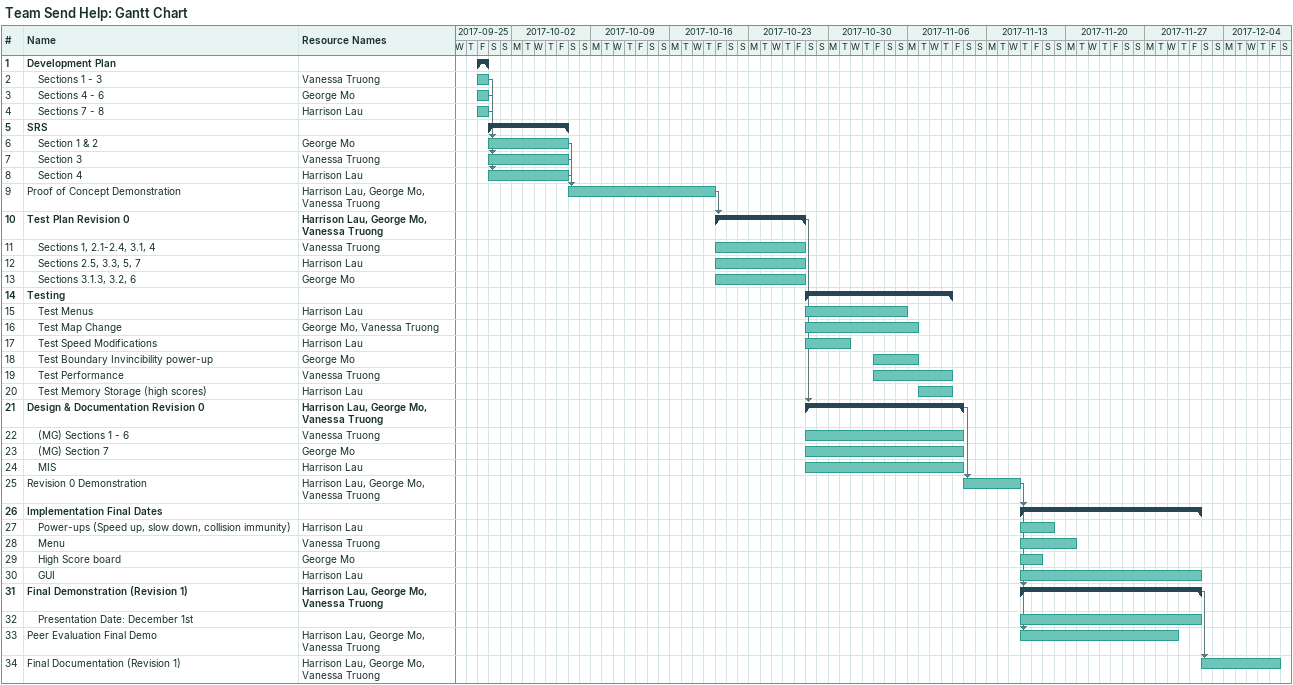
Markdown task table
Team Send Help: Gantt Chart

| ID | Level | Task | Start | Finish | Predecessors | Resources |
|---|---|---|---|---|---|---|
| 1 | 1 | **Development Plan** | 2017-09-29 | 2017-09-29 |  |  |
| 2 | 2 | Sections 1 - 3 | 2017-09-29 | 2017-09-29 |  | Vanessa Truong |
| 3 | 2 | Sections 4 - 6 | 2017-09-29 | 2017-09-29 |  | George Mo |
| 4 | 2 | Sections 7 - 8 | 2017-09-29 | 2017-09-29 |  | Harrison Lau |
| 5 | 1 | **SRS** | 2017-09-30 | 2017-10-06 |  |  |
| 6 | 2 | Section 1 & 2 | 2017-09-30 | 2017-10-06 | 2, 3, 4 | George Mo |
| 7 | 2 | Section 3 | 2017-09-30 | 2017-10-06 | 2, 3, 4 | Vanessa Truong |
| 8 | 2 | Section 4 | 2017-09-30 | 2017-10-06 | 2, 3, 4 | Harrison Lau |
| 9 | 1 | Proof of Concept Demonstration | 2017-10-07 | 2017-10-19 | 6, 7, 8 | Harrison Lau, George Mo, Vanessa Truong |
| 10 | 1 | **Test Plan Revision 0** | 2017-10-20 | 2017-10-27 | 9 | Harrison Lau, George Mo, Vanessa Truong |
| 11 | 2 | Sections 1, 2.1-2.4, 3.1, 4 | 2017-10-20 | 2017-10-27 |  | Vanessa Truong |
| 12 | 2 | Sections 2.5, 3.3, 5, 7 | 2017-10-20 | 2017-10-27 |  | Harrison Lau |
| 13 | 2 | Sections 3.1.3, 3.2, 6 | 2017-10-20 | 2017-10-27 |  | George Mo |
| 14 | 1 | **Testing** | 2017-10-28 | 2017-11-09 |  |  |
| 15 | 2 | Test Menus | 2017-10-28 | 2017-11-05 |  | Harrison Lau |
| 16 | 2 | Test Map Change | 2017-10-28 | 2017-11-06 |  | George Mo, Vanessa Truong |
| 17 | 2 | Test Speed Modifications | 2017-10-28 | 2017-10-31 |  | Harrison Lau |
| 18 | 2 | Test Boundary Invincibility power-up | 2017-11-03 | 2017-11-06 |  | George Mo |
| 19 | 2 | Test Performance | 2017-11-03 | 2017-11-09 |  | Vanessa Truong |
| 20 | 2 | Test Memory Storage (high scores) | 2017-11-07 | 2017-11-09 |  | Harrison Lau |
| 21 | 1 | **Design & Documentation Revision 0** | 2017-10-28 | 2017-11-10 | 10 | Harrison Lau, George Mo, Vanessa Truong |
| 22 | 2 | (MG) Sections 1 - 6 | 2017-10-28 | 2017-11-10 |  | Vanessa Truong |
| 23 | 2 | (MG) Section 7 | 2017-10-28 | 2017-11-10 |  | George Mo |
| 24 | 2 | MIS | 2017-10-28 | 2017-11-10 |  | Harrison Lau |
| 25 | 1 | Revision 0 Demonstration | 2017-11-11 | 2017-11-15 | 21 | Harrison Lau, George Mo, Vanessa Truong |
| 26 | 1 | **Implementation Final Dates** | 2017-11-16 | 2017-12-01 | 25 |  |
| 27 | 2 | Power-ups (Speed up, slow down, collision immunity) | 2017-11-16 | 2017-11-18 |  | Harrison Lau |
| 28 | 2 | Menu | 2017-11-16 | 2017-11-20 |  | Vanessa Truong |
| 29 | 2 | High Score board | 2017-11-16 | 2017-11-17 |  | George Mo |
| 30 | 2 | GUI | 2017-11-16 | 2017-12-01 |  | Harrison Lau |
| 31 | 1 | **Final Demonstration (Revision 1)** | 2017-11-16 | 2017-12-01 | 25 | Harrison Lau, George Mo, Vanessa Truong |
| 32 | 2 | Presentation Date: December 1st | 2017-11-16 | 2017-12-01 |  |  |
| 33 | 1 | Peer Evaluation Final Demo | 2017-11-16 | 2017-11-29 | 25 | Harrison Lau, George Mo, Vanessa Truong |
| 34 | 1 | Final Documentation (Revision 1) | 2017-12-02 | 2017-12-08 | 31 | Harrison Lau, George Mo, Vanessa Truong |
